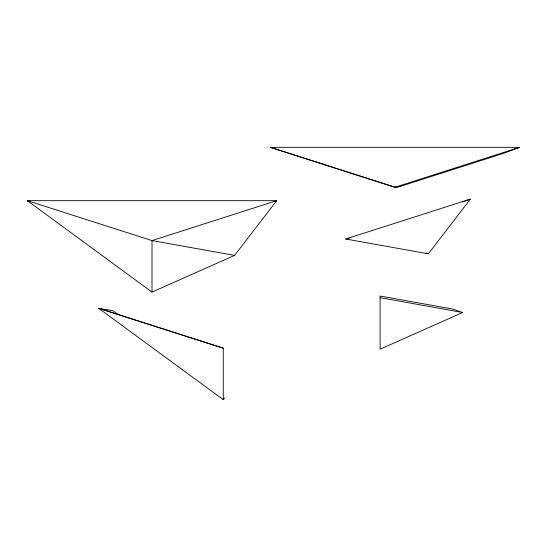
<?xml version="1.0" encoding="UTF-8"?>
<svg xmlns="http://www.w3.org/2000/svg" width="547" height="547" viewBox="0 0 547 547"><rect width="100%" height="100%" fill="white"/><g stroke="black" fill="none" stroke-linecap="round" stroke-linejoin="round"><path stroke-width="0.82" d="M223.258 399.666L223.258 348.159L118.289 314.607L113.003 310.73L98.61 308.255L223.258 399.666L224.523 397.936M234.588 255.408L276.645 200.681L27.35 200.681L151.998 292.091L234.588 255.408L151.998 240.584L27.35 200.681L29.75 201.098M428.315 253.829L470.379 199.101L345.731 238.998L428.315 253.829L425.901 252.987M462.68 312.501L380.097 349.177L380.097 296.016L452.854 309.082L462.68 312.501L380.097 297.671M275.086 201.262L276.645 200.681L151.998 240.584L151.998 292.091M519.65 147.334L502.522 153.68L399.987 186.5L395.002 187.279L270.355 147.334L519.65 147.334L395.002 187.231L270.355 147.334M462.591 201.987L470.379 199.101M395.002 187.279L399.987 186.5M345.731 238.998L349.054 238.513M223.258 348.159L98.61 308.255L118.289 314.607M27.35 200.681L28.923 201.193"/></g></svg>
